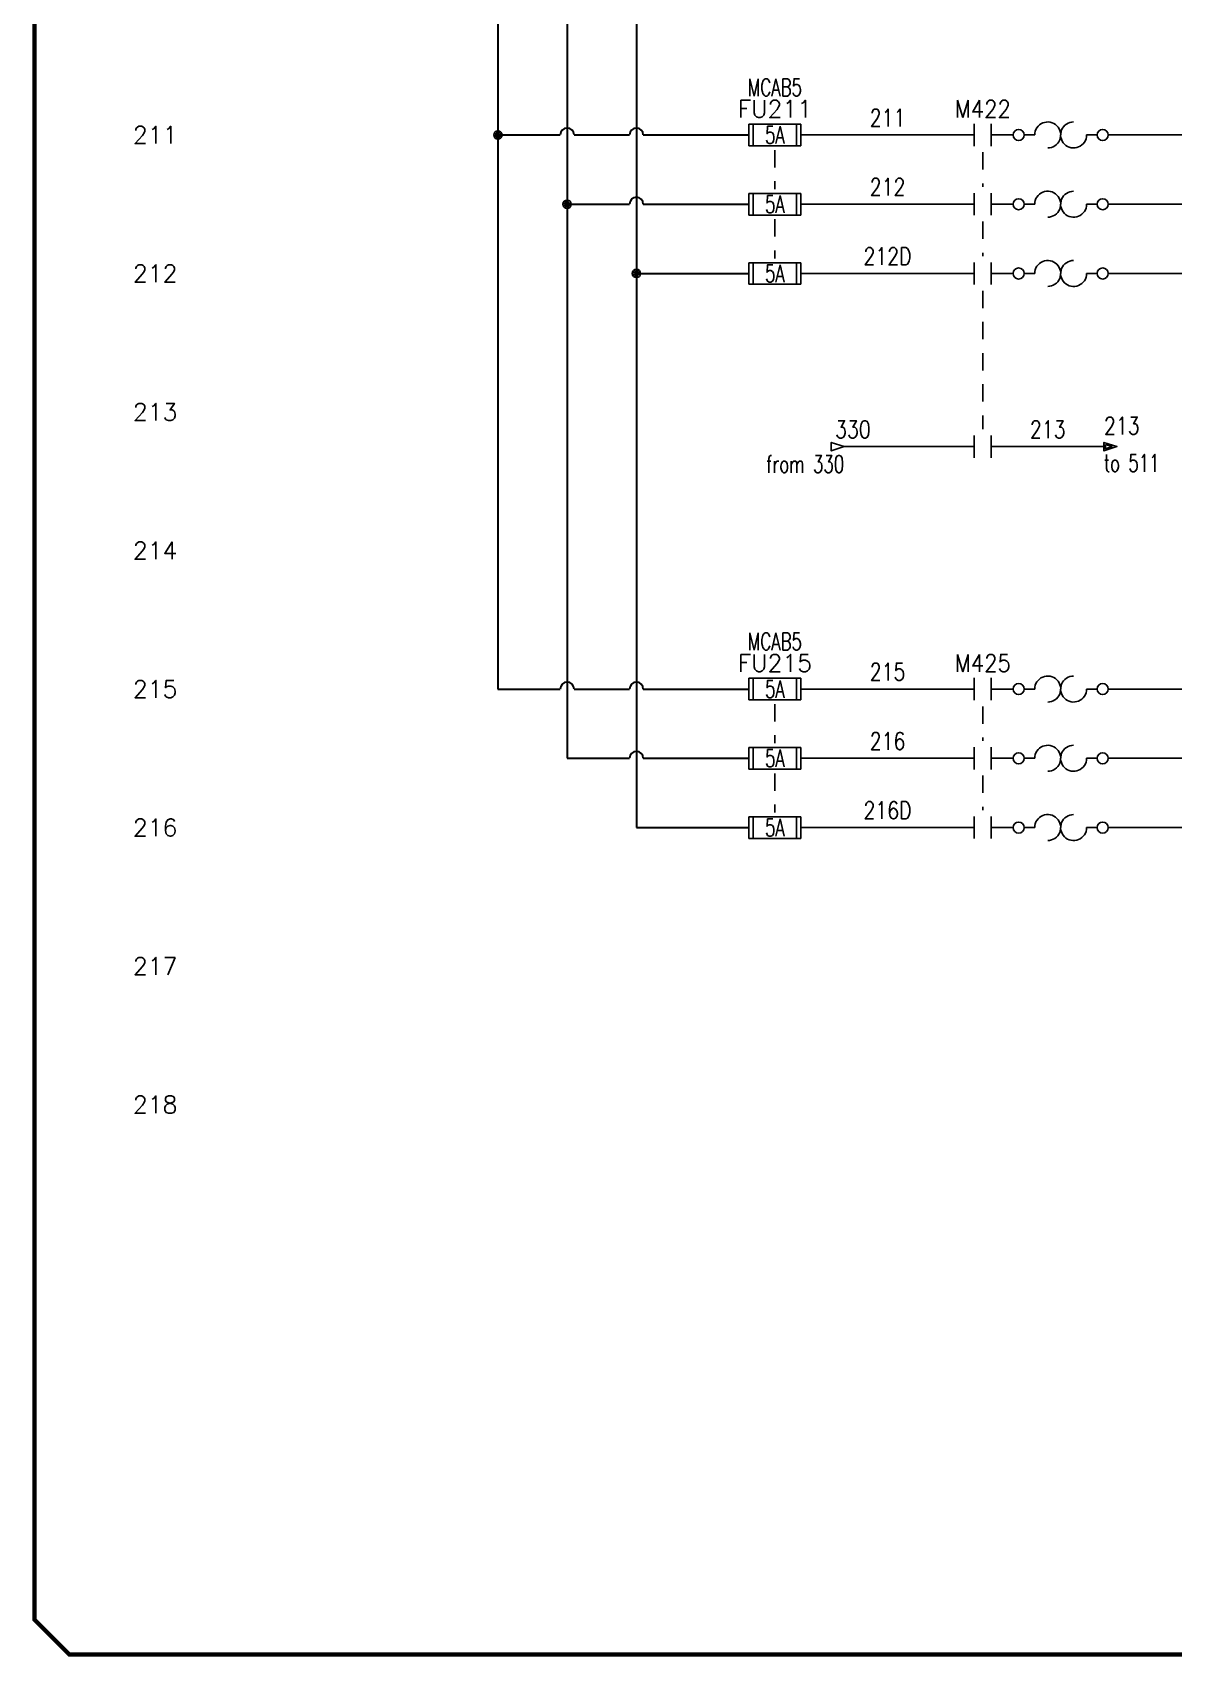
# Model space of a CAD drawing. Header units: inches. Extents: x 0 to 33.5, y 0 to 22.4.
# Drawn here: x 0.02 to 8.25, y 0.02 to 11.74 of the extents above; entities that cross this region are included whole.
import ezdxf
from ezdxf.enums import TextEntityAlignment as Align

# ---------------------------------------------------------------- set-up
doc = ezdxf.new("R2010")
doc.units = ezdxf.units.IN
doc.header["$MEASUREMENT"] = 0
doc.linetypes.add('HIDDEN2', pattern=[0.1875, 0.125, -0.0625])
doc.layers.add('BLK_10AWG', color=252, linetype='Continuous', lineweight=30)
for name, color, linetype in [('BLK_14AWG', 252, 'Continuous'), ('LINK', 252, 'HIDDEN2'), ('LOC', 8, 'Continuous'), ('MISC', 7, 'Continuous'), ('RED_14AWG', 1, 'Continuous'), ('SYMS', 7, 'Continuous'), ('TAGS', 150, 'Continuous'), ('TITLE', 7, 'Continuous'), ('WIRENO', 7, 'Continuous'), ('WIREREF', 52, 'Continuous'), ('XREF', 7, 'Continuous')]:
    doc.layers.add(name, color=color, linetype=linetype)
doc.styles.add('ITALIC', font='ITALIC')
doc.styles.add('SIMPLEX', font='SIMPLEX')
doc.styles.add('WD', font='romans.shx')

# ---------------------------------------------------------------- blocks, each defined once
blk = doc.blocks.new('acade_title')
at = {"layer": 'TITLE', "const_width": 0.0312}
blk.add_lwpolyline([(30.594, 0.281), (30.594, 22.177), (30.344, 22.427), (0.281, 22.427), (0.031, 22.177), (0.031, 0.281), (0.281, 0.031), (30.344, 0.031)], close=True, dxfattribs=at)
at = {"layer": 'TITLE', "color": 1, "style": 'ITALIC'}
for tag, height, p in [('TITLE#1', 0.125, (32.156, 3.406)), ('TITLE#2', 0.125, (32.156, 3.204)), ('TITLE#3', 0.125, (32.156, 3.001)), ('TITLE#4', 0.125, (32.156, 2.799)), ('DWG#', 0.2, (32.156, 0.826))]:
    blk.add_attdef(tag, text='', height=height, dxfattribs=at).set_placement(p, align=Align.CENTER)
at = {"layer": 'TITLE', "color": 1, "style": 'SIMPLEX'}
blk.add_attdef('CAD#', (30.826, 1.958), '', height=0.0938, rotation=90, dxfattribs=at)
at = {"layer": 'TITLE', "color": 1}
for tag, p, height, style in [('ENGINEER', (31.237, 1.958), 0.0938, 'ITALIC'), ('CHKDBY', (32.424, 1.958), 0.0938, 'ITALIC'), ('JOB#', (31.464, 1.644), 0.0938, 'SIMPLEX'), ('DRAWNBY', (32.494, 1.644), 0.0938, 'ITALIC'), ('SCALE', (31.353, 1.344), 0.0938, 'SIMPLEX'), ('DATE', (32.408, 1.344), 0.0938, 'SIMPLEX'), ('SHTS', (32.532, 0.25), 0.2, 'ITALIC')]:
    blk.add_attdef(tag, p, '', height=height, dxfattribs=dict(at, style=style))
at = {"layer": 'TITLE', "color": 1, "style": 'ITALIC'}
blk.add_attdef('SH#', text='', height=0.2, dxfattribs=at).set_placement((31.881, 0.25), align=Align.RIGHT)
at = {"layer": 'TITLE', "color": 7, "flags": 9}
blk.add_attdef('WD_TB', (31.219, 0.031), '', height=0.125, dxfattribs=at)
blk = doc.blocks.new('WDDOT')
for radius in [0.03, 0.0187, 0.00929]:
    blk.add_circle((0, 0), radius)
blk = doc.blocks.new('HFU2')
for p, q in [((-0.188, -0.078), (-0.188, 0.078)), ((-0.188, 0.078), (0.188, 0.078)), ((-0.156, 0.078), (-0.156, -0.078)), ((0.156, 0.078), (0.156, -0.078)), ((0.188, 0.078), (0.188, -0.078)), ((0.188, -0.078), (-0.188, -0.078))]:
    blk.add_line(p, q)
at = {"style": 'WD', "width": 0.7}
for tag, p in [('INST', (0, 0.438)), ('LOC', (0, 0.281)), ('TAG2', (0, 0.125))]:
    blk.add_attdef(tag, text='', height=0.125, dxfattribs=at).set_placement(p, align=Align.CENTER)
at = {"linetype": 'Continuous', "style": 'WD', "flags": 9}
for tag, p in [('FAMILY', (0.157, 0.251)), ('ASSYCODE', (0.188, 0.235)), ('MFG', (0.156, 0.083)), ('CAT', (0.156, 0.102))]:
    blk.add_attdef(tag, text='', height=0.01, dxfattribs=at).set_placement(p, align=Align.CENTER)
at = {"style": 'WD'}
for tag, p in [('X2LINK', (0, 0.109)), ('X8LINK', (0, -0.109))]:
    blk.add_attdef(tag, p, '', height=0.01, dxfattribs=at)
at = {"style": 'WD', "flags": 1}
for tag, p in [('X4TERM01', (-0.188, 0)), ('X1TERM02', (0.188, 0))]:
    blk.add_attdef(tag, p, '', height=0.01, dxfattribs=at)
at = {"style": 'WD', "width": 0.7}
blk.add_attdef('RATING1', text='', height=0.0938, dxfattribs=at).set_placement((0, 0), align=Align.MIDDLE_CENTER)
at = {"linetype": 'Continuous', "style": 'WD', "width": 0.7, "flags": 8}
blk.add_attdef('TERM01', text='', height=0.1, dxfattribs=at).set_placement((-0.25, -0.016), align=Align.TOP_RIGHT)
blk.add_attdef('TERM02', text='', height=0.1, dxfattribs=at).set_placement((0.25, -0.016), align=Align.TOP_LEFT)
at = {"style": 'WD', "width": 0.7}
for tag, p in [('DESC1', (0.04, -0.243)), ('DESC2', (0.047, -0.406)), ('DESC3', (0.047, -0.578))]:
    blk.add_attdef(tag, text='', height=0.125, dxfattribs=at).set_placement(p, align=Align.MIDDLE_LEFT)
blk = doc.blocks.new('HMS21OL')
at = {"linetype": 'Continuous'}
for p, q in [((-0.062, 0.08), (-0.062, -0.08)), ((0.062, 0.08), (0.062, -0.08))]:
    blk.add_line(p, q, dxfattribs=at)
for p, q in [((0.219, 0), (0.062, 0)), ((0.299, 0), (0.375, 0)), ((0.75, 0), (0.826, 0))]:
    blk.add_line(p, q)
for centre in [(0.259, 0), (0.866, 0)]:
    blk.add_circle(centre, 0.04, dxfattribs=at)
for centre, start, end in [((0.469, 0), 270.001, 180.002), ((0.656, 0), 90, 0.001)]:
    blk.add_arc(centre, 0.0938, start, end)
at = {"style": 'WD'}
for tag, width, p in [('INST', 0.7, (0, 0.451)), ('LOC', 0.7, (0, 0.281)), ('TAG2', 0.9, (0, 0.125)), ('XREF', 0.7, (0, -0.297)), ('DESC1', 0.7, (0, -0.454)), ('DESC2', 0.7, (0, -0.61)), ('DESC3', 0.7, (0, -0.766))]:
    blk.add_attdef(tag, text='', height=0.125, dxfattribs=dict(at, width=width)).set_placement(p, align=Align.CENTER)
for tag, p in [('X2LINK', (0, 0.125)), ('X8LINK', (0, -0.125))]:
    blk.add_attdef(tag, p, '', height=0.01, dxfattribs=at)
for tag, p, height, flags in [('X4TERM01', (-0.062, 0), 0.0125, 1), ('FAMILY', (0.097, 0.053), 0.01, 9), ('CONTACT', (0.097, 0.036), 0.01, 1), ('X1TERM02', (0.906, 0), 0.0125, 1)]:
    blk.add_attdef(tag, p, '', height=height, dxfattribs=dict(at, flags=flags))
at = {"linetype": 'Continuous', "style": 'WD', "flags": 8}
blk.add_attdef('TERM01', text='', height=0.125, dxfattribs=at).set_placement((-0.125, -0.031), align=Align.TOP_RIGHT)
blk.add_attdef('TERM02', text='', height=0.125, dxfattribs=at).set_placement((0.969, -0.031), align=Align.TOP_LEFT)
blk = doc.blocks.new('HMS21')
at = {"linetype": 'Continuous'}
for p, q in [((-0.062, 0.08), (-0.062, -0.08)), ((0.062, 0.08), (0.062, -0.08))]:
    blk.add_line(p, q, dxfattribs=at)
at = {"style": 'WD'}
for tag, width, p in [('INST', 0.7, (0, 0.451)), ('LOC', 0.7, (0, 0.281)), ('TAG2', 0.9, (0, 0.125)), ('XREF', 0.7, (0, -0.297)), ('DESC1', 0.7, (0, -0.454)), ('DESC2', 0.7, (0, -0.61)), ('DESC3', 0.7, (0, -0.766))]:
    blk.add_attdef(tag, text='', height=0.125, dxfattribs=dict(at, width=width)).set_placement(p, align=Align.CENTER)
for tag, p in [('X2LINK', (0, 0.125)), ('X8LINK', (0, -0.125))]:
    blk.add_attdef(tag, p, '', height=0.01, dxfattribs=at)
for tag, p, height, flags in [('X4TERM01', (-0.062, 0), 0.0125, 1), ('X1TERM02', (0.062, 0), 0.0125, 1), ('FAMILY', (0.097, 0.053), 0.01, 9), ('CONTACT', (0.097, 0.036), 0.01, 1)]:
    blk.add_attdef(tag, p, '', height=height, dxfattribs=dict(at, flags=flags))
at = {"linetype": 'Continuous', "style": 'WD', "flags": 8}
blk.add_attdef('TERM01', text='', height=0.125, dxfattribs=at).set_placement((-0.125, -0.031), align=Align.TOP_RIGHT)
blk.add_attdef('TERM02', text='', height=0.125, dxfattribs=at).set_placement((0.125, -0.031), align=Align.TOP_LEFT)
blk = doc.blocks.new('HA1D3')
blk.add_lwpolyline([(-0.094, 0), (-0.094, -0.031), (0, 0), (-0.094, 0.031), (-0.094, 0)])
at = {"style": 'WD', "width": 0.8, "flags": 8}
blk.add_attdef('WIRENO', text='', height=0.125, dxfattribs=at).set_placement((0, 0.094), align=Align.RIGHT)
at = {"style": 'WD', "flags": 1}
blk.add_attdef('SIGCODE', text='', height=0.01, dxfattribs=at).set_placement((-0.02, 0.047), align=Align.RIGHT)
blk.add_attdef('X1TERM01', (0, 0), '', height=0.01, dxfattribs=at)
at = {"style": 'WD', "width": 0.7}
for tag, p in [('XREF', (0, -0.188)), ('DESC1', (0, -0.375))]:
    blk.add_attdef(tag, text='', height=0.125, dxfattribs=at).set_placement(p, align=Align.RIGHT)
blk = doc.blocks.new('HA1S1')
for points in [[(0, 0), (0, 0.031), (0.094, 0), (0, -0.031), (0, 0)], [(0.011, 0.016), (0.011, -0.016), (0.058, 0), (0.011, 0.016)]]:
    blk.add_lwpolyline(points)
at = {"style": 'WD', "width": 0.8, "flags": 8}
blk.add_attdef('WIRENO', (0, 0.087), '', height=0.125, dxfattribs=at)
at = {"style": 'WD', "flags": 1}
for tag, p in [('SIGCODE', (-0.02, 0.047)), ('X4TERM01', (0, 0))]:
    blk.add_attdef(tag, p, '', height=0.01, dxfattribs=at)
at = {"style": 'WD', "width": 0.7}
for tag, p in [('XREF', (0, -0.181)), ('DESC1', (0, -0.356))]:
    blk.add_attdef(tag, p, '', height=0.125, dxfattribs=at)
blk = doc.blocks.new('HFU1')
for p, q in [((-0.188, -0.078), (-0.188, 0.078)), ((-0.188, 0.078), (0.188, 0.078)), ((-0.156, 0.078), (-0.156, -0.078)), ((0.156, 0.078), (0.156, -0.078)), ((0.188, 0.078), (0.188, -0.078)), ((0.188, -0.078), (-0.188, -0.078))]:
    blk.add_line(p, q)
at = {"style": 'WD', "width": 0.7}
for tag, p in [('INST', (0, 0.422)), ('LOC', (0, 0.266)), ('TAG1', (0, 0.125))]:
    blk.add_attdef(tag, text='', height=0.125, dxfattribs=at).set_placement(p, align=Align.CENTER)
at = {"linetype": 'Continuous', "style": 'WD', "flags": 9}
for tag, p in [('ASSYCODE', (0.157, 0.251)), ('MFG', (0.156, 0.083)), ('CAT', (0.156, 0.102))]:
    blk.add_attdef(tag, text='', height=0.01, dxfattribs=at).set_placement(p, align=Align.CENTER)
at = {"style": 'WD'}
for tag, p in [('X2LINK', (0, 0.109)), ('X8LINK', (0, -0.109))]:
    blk.add_attdef(tag, p, '', height=0.01, dxfattribs=at)
for tag, p, height, flags in [('FAMILY', (0.129, 0.108), 0.01, 9), ('X4TERM01', (-0.188, 0), 0.0109, 1), ('X1TERM02', (0.188, 0), 0.0109, 1)]:
    blk.add_attdef(tag, p, '', height=height, dxfattribs=dict(at, flags=flags))
at = {"style": 'WD', "width": 0.7}
blk.add_attdef('RATING1', text='', height=0.0938, dxfattribs=at).set_placement((0, 0), align=Align.MIDDLE_CENTER)
at = {"linetype": 'Continuous', "style": 'WD', "width": 0.7, "flags": 8}
blk.add_attdef('TERM01', text='', height=0.1, dxfattribs=at).set_placement((-0.25, -0.016), align=Align.TOP_RIGHT)
blk.add_attdef('TERM02', text='', height=0.1, dxfattribs=at).set_placement((0.25, -0.016), align=Align.TOP_LEFT)
at = {"style": 'WD', "width": 0.7}
for tag, p in [('DESC1', (0.047, -0.234)), ('DESC2', (0.047, -0.391)), ('DESC3', (0.047, -0.547))]:
    blk.add_attdef(tag, text='', height=0.125, dxfattribs=at).set_placement(p, align=Align.MIDDLE_LEFT)
blk = doc.blocks.new('WD_WNH')
at = {"linetype": 'Continuous', "style": 'WD', "width": 0.8}
blk.add_attdef('WIRENO', text='', height=0.125, dxfattribs=at).set_placement((0, 0.062), align=Align.CENTER)
at = {"style": 'WD', "flags": 1}
for tag, p in [('W01USER', (0, 0.078)), ('W02USER', (0, 0.07)), ('W03USER', (0, 0.062)), ('W04USER', (0, 0.055)), ('W05USER', (0, 0.047)), ('W06USER', (0, 0.039)), ('W07USER', (0, 0.031)), ('W08USER', (0, 0.023)), ('W09USER', (0, 0.016)), ('W10USER', (0, 0.008))]:
    blk.add_attdef(tag, text='', height=0.005, dxfattribs=at).set_placement(p, align=Align.CENTER)

msp = doc.modelspace()

# ---------------------------------------------------------------- linework, layer by layer
at = {"layer": 'BLK_10AWG'}
for p, q in [((4.375, 19), (4.375, 6)), ((3.375, 18.95), (3.375, 7)), ((3.875, 18.95), (3.875, 6.5)), ((3.375, 11), (3.825, 11)), ((3.925, 11), (4.325, 11)), ((4.425, 11), (5.188, 11)), ((3.875, 10.5), (4.325, 10.5)), ((4.425, 10.5), (5.188, 10.5)), ((4.375, 10), (5.188, 10)), ((3.375, 7), (3.825, 7)), ((3.925, 7), (4.325, 7)), ((4.425, 7), (5.188, 7)), ((3.875, 6.5), (4.325, 6.5)), ((4.425, 6.5), (5.188, 6.5)), ((4.375, 6), (5.188, 6))]:
    msp.add_line(p, q, dxfattribs=at)
for centre in [(3.875, 11), (4.375, 11), (4.375, 10.5), (3.875, 7), (4.375, 7), (4.375, 6.5)]:
    msp.add_arc(centre, 0.05, 0, 180, dxfattribs=at)
at = {"layer": 'BLK_14AWG'}
for p, q in [((5.562, 11), (6.812, 11)), ((7.781, 11), (9.305, 11)), ((5.562, 10.5), (6.812, 10.5)), ((7.781, 10.5), (9.305, 10.5)), ((5.562, 10), (6.812, 10)), ((7.781, 10), (9.305, 10)), ((5.562, 7), (6.812, 7)), ((7.781, 7), (9.305, 7)), ((5.562, 6.5), (6.812, 6.5)), ((7.781, 6.5), (9.305, 6.5)), ((5.562, 6), (6.812, 6)), ((7.781, 6), (9.305, 6))]:
    msp.add_line(p, q, dxfattribs=at)
at = {"layer": 'LINK'}
for points in [[(5.375, 10.891), (5.375, 10.609)], [(6.875, 10.875), (6.875, 10.625)], [(5.375, 10.391), (5.375, 10.109)], [(6.875, 10.375), (6.875, 10.125)], [(6.875, 9.875), (6.875, 8.875)], [(5.375, 6.891), (5.375, 6.609)], [(6.875, 6.875), (6.875, 6.625)], [(5.375, 6.391), (5.375, 6.109)], [(6.875, 6.375), (6.875, 6.125)]]:
    msp.add_lwpolyline(points, dxfattribs=at)
at = {"layer": 'RED_14AWG'}
for p, q in [((6, 8.75), (5.875, 8.75)), ((6, 8.75), (6.812, 8.75)), ((7.75, 8.75), (6.938, 8.75))]:
    msp.add_line(p, q, dxfattribs=at)

# ---------------------------------------------------------------- block references
msp.add_blockref('acade_title', (0, 0))
at = {"layer": 'SYMS'}
ref = msp.add_blockref('HFU1', (5.375, 11), dxfattribs=at)
ref.add_attrib('RATING1', '5A', dxfattribs={"layer": 'MISC', "height": 0.125, "style": 'WD', "width": 0.7}).set_placement((5.375, 11), align=Align.MIDDLE_CENTER)
ref.add_attrib('LOC', 'MCAB5', dxfattribs={"layer": 'LOC', "height": 0.125, "style": 'WD', "width": 0.7}).set_placement((5.375, 11.281), align=Align.CENTER)
ref.add_attrib('TAG1', 'FU211', dxfattribs={"layer": 'TAGS', "height": 0.125, "style": 'WD'}).set_placement((5.375, 11.125), align=Align.CENTER)
ref = msp.add_blockref('HMS21OL', (6.875, 11), dxfattribs=at)
ref.add_attrib('TAG2', 'M422', dxfattribs={"layer": 'TAGS', "height": 0.125, "style": 'WD', "width": 0.9}).set_placement((6.875, 11.125), align=Align.CENTER)
for name, p in [('WDDOT', (3.375, 11)), ('HMS21OL', (6.875, 10.5)), ('WDDOT', (3.875, 10.5)), ('HMS21OL', (6.875, 10)), ('WDDOT', (4.375, 10)), ('HMS21', (6.875, 8.75)), ('HMS21OL', (6.875, 6.5)), ('HMS21OL', (6.875, 6))]:
    msp.add_blockref(name, p, dxfattribs=at)
ref = msp.add_blockref('HFU2', (5.375, 10.5), dxfattribs=at)
ref.add_attrib('RATING1', '5A', dxfattribs={"layer": 'MISC', "height": 0.125, "style": 'WD', "width": 0.7}).set_placement((5.375, 10.5), align=Align.MIDDLE_CENTER)
ref = msp.add_blockref('HFU2', (5.375, 10), dxfattribs=at)
ref.add_attrib('RATING1', '5A', dxfattribs={"layer": 'MISC', "height": 0.125, "style": 'WD', "width": 0.7}).set_placement((5.375, 10), align=Align.MIDDLE_CENTER)
ref = msp.add_blockref('HA1S1', (7.75, 8.75), dxfattribs=at)
ref.add_attrib('WIRENO', '213', (7.75, 8.838), dxfattribs={"layer": 'WIREREF', "height": 0.125, "style": 'WD', "width": 0.8, "flags": 8})
ref.add_attrib('XREF', 'to 511', (7.75, 8.569), dxfattribs={"layer": 'XREF', "height": 0.125, "style": 'WD', "width": 0.7})
ref = msp.add_blockref('HA1D3', (5.875, 8.75), dxfattribs=at)
ref.add_attrib('XREF', 'from 330', dxfattribs={"layer": 'XREF', "height": 0.125, "style": 'WD', "width": 0.7}).set_placement((5.875, 8.562), align=Align.RIGHT)
ref = msp.add_blockref('HFU1', (5.375, 7), dxfattribs=at)
ref.add_attrib('RATING1', '5A', dxfattribs={"layer": 'MISC', "height": 0.125, "style": 'WD', "width": 0.7}).set_placement((5.375, 7), align=Align.MIDDLE_CENTER)
ref.add_attrib('LOC', 'MCAB5', dxfattribs={"layer": 'LOC', "height": 0.125, "style": 'WD', "width": 0.7}).set_placement((5.375, 7.281), align=Align.CENTER)
ref.add_attrib('TAG1', 'FU215', dxfattribs={"layer": 'TAGS', "height": 0.125, "style": 'WD'}).set_placement((5.375, 7.125), align=Align.CENTER)
ref = msp.add_blockref('HMS21OL', (6.875, 7), dxfattribs=at)
ref.add_attrib('TAG2', 'M425', dxfattribs={"layer": 'TAGS', "height": 0.125, "style": 'WD', "width": 0.9}).set_placement((6.875, 7.125), align=Align.CENTER)
ref = msp.add_blockref('HFU2', (5.375, 6.5), dxfattribs=at)
ref.add_attrib('RATING1', '5A', dxfattribs={"layer": 'MISC', "height": 0.125, "style": 'WD', "width": 0.7}).set_placement((5.375, 6.5), align=Align.MIDDLE_CENTER)
ref = msp.add_blockref('HFU2', (5.375, 6), dxfattribs=at)
ref.add_attrib('RATING1', '5A', dxfattribs={"layer": 'MISC', "height": 0.125, "style": 'WD', "width": 0.7}).set_placement((5.375, 6), align=Align.MIDDLE_CENTER)
at = {"layer": 'WIRENO'}
ref = msp.add_blockref('WD_WNH', (6.188, 11), dxfattribs=at)
ref.add_attrib('WIRENO', '211', dxfattribs={"linetype": 'Continuous', "height": 0.125, "style": 'WD', "width": 0.8}).set_placement((6.188, 11.062), align=Align.CENTER)
ref = msp.add_blockref('WD_WNH', (6.188, 10.5), dxfattribs=at)
ref.add_attrib('WIRENO', '212', dxfattribs={"linetype": 'Continuous', "height": 0.125, "style": 'WD', "width": 0.8}).set_placement((6.188, 10.562), align=Align.CENTER)
ref = msp.add_blockref('WD_WNH', (6.188, 10), dxfattribs=at)
ref.add_attrib('WIRENO', '212D', dxfattribs={"linetype": 'Continuous', "height": 0.125, "style": 'WD', "width": 0.8}).set_placement((6.188, 10.062), align=Align.CENTER)
ref = msp.add_blockref('WD_WNH', (5.938, 8.75), dxfattribs=at)
ref.add_attrib('WIRENO', '330', dxfattribs={"linetype": 'Continuous', "height": 0.125, "style": 'WD', "width": 0.8}).set_placement((5.938, 8.812), align=Align.CENTER)
ref = msp.add_blockref('WD_WNH', (7.344, 8.75), dxfattribs=at)
ref.add_attrib('WIRENO', '213', dxfattribs={"linetype": 'Continuous', "height": 0.125, "style": 'WD', "width": 0.8}).set_placement((7.344, 8.812), align=Align.CENTER)
ref = msp.add_blockref('WD_WNH', (6.188, 7), dxfattribs=at)
ref.add_attrib('WIRENO', '215', dxfattribs={"linetype": 'Continuous', "height": 0.125, "style": 'WD', "width": 0.8}).set_placement((6.188, 7.062), align=Align.CENTER)
ref = msp.add_blockref('WD_WNH', (6.188, 6.5), dxfattribs=at)
ref.add_attrib('WIRENO', '216', dxfattribs={"linetype": 'Continuous', "height": 0.125, "style": 'WD', "width": 0.8}).set_placement((6.188, 6.562), align=Align.CENTER)
ref = msp.add_blockref('WD_WNH', (6.188, 6), dxfattribs=at)
ref.add_attrib('WIRENO', '216D', dxfattribs={"linetype": 'Continuous', "height": 0.125, "style": 'WD', "width": 0.8}).set_placement((6.188, 6.062), align=Align.CENTER)

# ---------------------------------------------------------------- texts
at = {"layer": 'MISC', "style": 'WD'}
for s, p in [('211', (1.062, 11)), ('212', (1.062, 10)), ('213', (1.062, 9)), ('214', (1.062, 8)), ('215', (1.062, 7)), ('216', (1.062, 6)), ('217', (1.062, 5)), ('218', (1.062, 4))]:
    msp.add_text(s, height=0.125, dxfattribs=at).set_placement(p, align=Align.MIDDLE_RIGHT)

doc.saveas('drawing.dxf')
